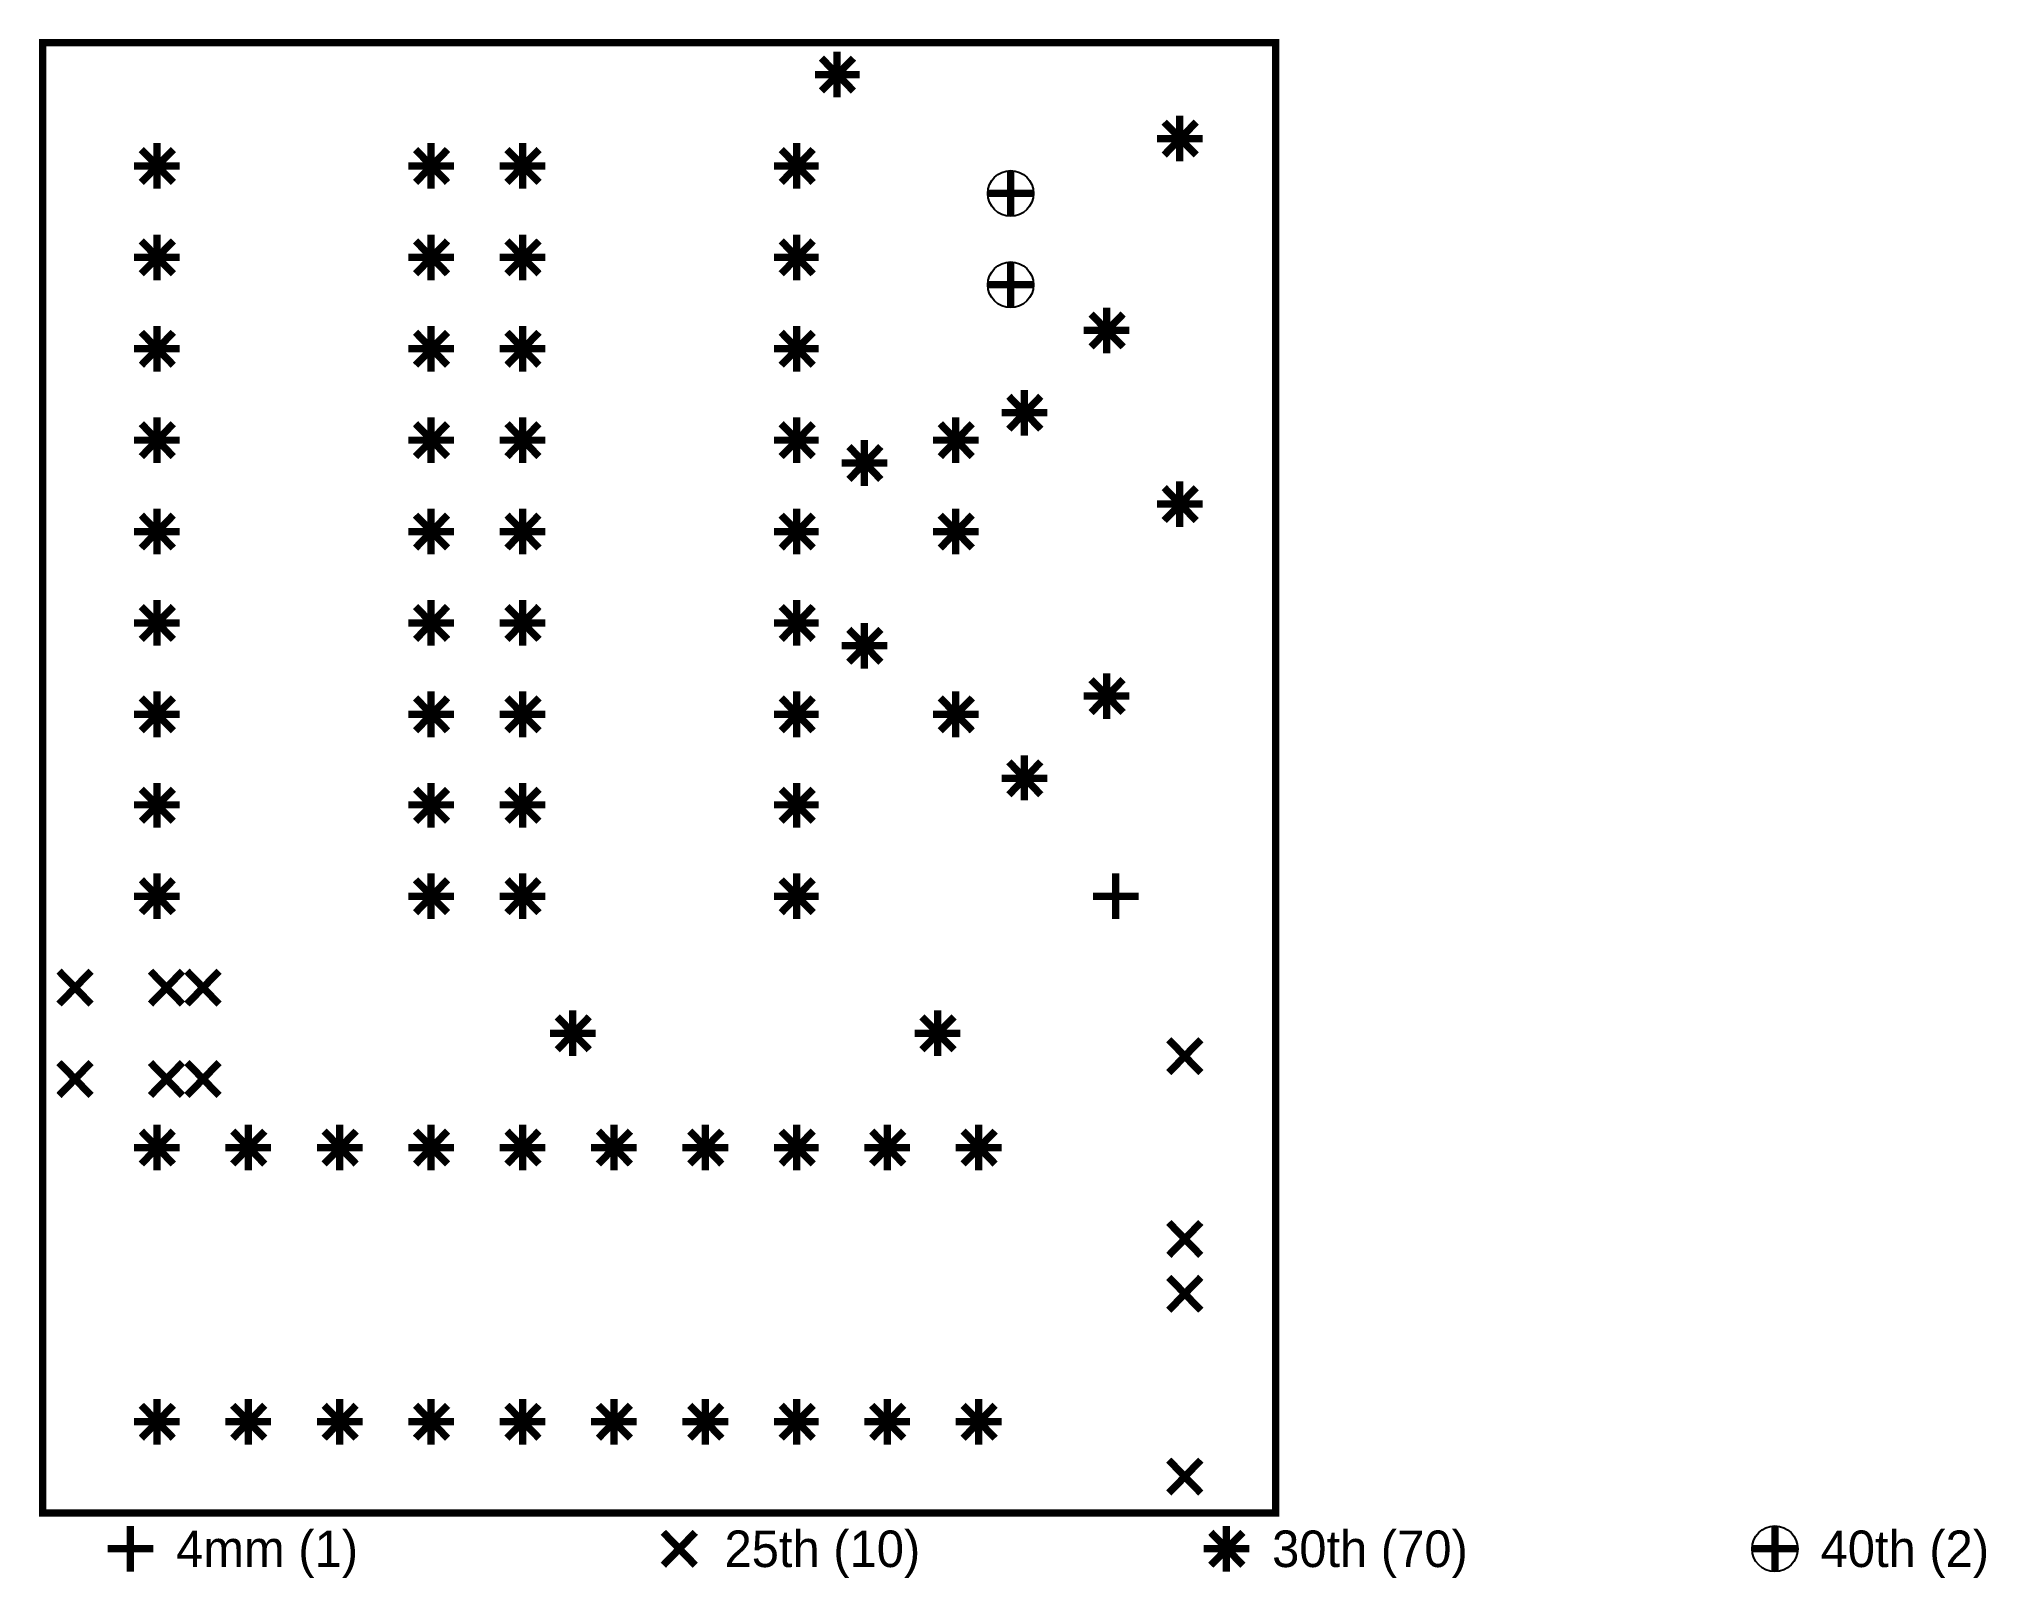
# Model space of a CAD drawing. Extents: x -0.85 to 1.28, y -0.85 to 0.83.
import ezdxf

# ---------------------------------------------------------------- set-up
doc = ezdxf.new("R2010")
doc.units = 0
doc.layers.get('0').update_dxf_attribs({"linetype": 'CONTINUOUS'})

msp = doc.modelspace()

# ---------------------------------------------------------------- linework, layer by layer
at = {"const_width": 0.008}
for points in [[(-0.848, -0.782), (0.501, -0.782), (0.501, 0.827), (-0.848, 0.827), (-0.848, -0.782)], [(0.004, 0.81), (0.039, 0.774)], [(0.004, 0.774), (0.039, 0.81)], [(0.021, 0.817), (0.021, 0.767)], [(-0.003, 0.792), (0.046, 0.792)], [(0.396, 0.747), (0.396, 0.697)], [(0.371, 0.722), (0.421, 0.722)], [(0.379, 0.74), (0.414, 0.704)], [(0.379, 0.704), (0.414, 0.74)], [(-0.74, 0.71), (-0.705, 0.674)], [(-0.74, 0.674), (-0.705, 0.71)], [(-0.723, 0.717), (-0.723, 0.667)], [(-0.44, 0.71), (-0.405, 0.674)], [(-0.44, 0.674), (-0.405, 0.71)], [(-0.423, 0.717), (-0.423, 0.667)], [(-0.34, 0.71), (-0.305, 0.674)], [(-0.34, 0.674), (-0.305, 0.71)], [(-0.323, 0.717), (-0.323, 0.667)], [(-0.04, 0.71), (-0.005, 0.674)], [(-0.04, 0.674), (-0.005, 0.71)], [(-0.023, 0.717), (-0.023, 0.667)], [(-0.748, 0.692), (-0.698, 0.692)], [(-0.448, 0.692), (-0.398, 0.692)], [(-0.348, 0.692), (-0.298, 0.692)], [(-0.048, 0.692), (0.001, 0.692)], [(0.211, 0.687), (0.211, 0.637)], [(0.186, 0.662), (0.236, 0.662)], [(-0.723, 0.617), (-0.723, 0.567)], [(-0.423, 0.617), (-0.423, 0.567)], [(-0.323, 0.617), (-0.323, 0.567)], [(-0.023, 0.617), (-0.023, 0.567)], [(-0.74, 0.61), (-0.705, 0.574)], [(-0.74, 0.574), (-0.705, 0.61)], [(-0.44, 0.61), (-0.405, 0.574)], [(-0.44, 0.574), (-0.405, 0.61)], [(-0.34, 0.61), (-0.305, 0.574)], [(-0.34, 0.574), (-0.305, 0.61)], [(-0.04, 0.61), (-0.005, 0.574)], [(-0.04, 0.574), (-0.005, 0.61)], [(-0.748, 0.592), (-0.698, 0.592)], [(-0.448, 0.592), (-0.398, 0.592)], [(-0.348, 0.592), (-0.298, 0.592)], [(-0.048, 0.592), (0.001, 0.592)], [(0.211, 0.587), (0.211, 0.537)], [(0.186, 0.562), (0.236, 0.562)], [(0.299, 0.53), (0.334, 0.494)], [(0.299, 0.494), (0.334, 0.53)], [(0.316, 0.537), (0.316, 0.487)], [(-0.74, 0.51), (-0.705, 0.474)], [(-0.74, 0.474), (-0.705, 0.51)], [(-0.723, 0.517), (-0.723, 0.467)], [(-0.44, 0.51), (-0.405, 0.474)], [(-0.44, 0.474), (-0.405, 0.51)], [(-0.423, 0.517), (-0.423, 0.467)], [(-0.34, 0.51), (-0.305, 0.474)], [(-0.34, 0.474), (-0.305, 0.51)], [(-0.323, 0.517), (-0.323, 0.467)], [(-0.04, 0.51), (-0.005, 0.474)], [(-0.04, 0.474), (-0.005, 0.51)], [(-0.023, 0.517), (-0.023, 0.467)], [(0.291, 0.512), (0.341, 0.512)], [(-0.748, 0.492), (-0.698, 0.492)], [(-0.448, 0.492), (-0.398, 0.492)], [(-0.348, 0.492), (-0.298, 0.492)], [(-0.048, 0.492), (0.001, 0.492)], [(0.226, 0.447), (0.226, 0.397)], [(0.209, 0.44), (0.244, 0.404)], [(0.209, 0.404), (0.244, 0.44)], [(-0.74, 0.41), (-0.705, 0.374)], [(-0.74, 0.374), (-0.705, 0.41)], [(-0.723, 0.417), (-0.723, 0.367)], [(-0.44, 0.41), (-0.405, 0.374)], [(-0.44, 0.374), (-0.405, 0.41)], [(-0.423, 0.417), (-0.423, 0.367)], [(-0.34, 0.41), (-0.305, 0.374)], [(-0.34, 0.374), (-0.305, 0.41)], [(-0.323, 0.417), (-0.323, 0.367)], [(-0.04, 0.41), (-0.005, 0.374)], [(-0.04, 0.374), (-0.005, 0.41)], [(-0.023, 0.417), (-0.023, 0.367)], [(0.134, 0.41), (0.169, 0.374)], [(0.134, 0.374), (0.169, 0.41)], [(0.151, 0.417), (0.151, 0.367)], [(0.201, 0.422), (0.251, 0.422)], [(-0.748, 0.392), (-0.698, 0.392)], [(-0.448, 0.392), (-0.398, 0.392)], [(-0.348, 0.392), (-0.298, 0.392)], [(-0.048, 0.392), (0.001, 0.392)], [(0.034, 0.385), (0.069, 0.349)], [(0.034, 0.349), (0.069, 0.385)], [(0.051, 0.392), (0.051, 0.342)], [(0.126, 0.392), (0.176, 0.392)], [(0.026, 0.367), (0.076, 0.367)], [(0.379, 0.34), (0.414, 0.304)], [(0.379, 0.304), (0.414, 0.34)], [(0.396, 0.347), (0.396, 0.297)], [(-0.723, 0.317), (-0.723, 0.267)], [(-0.423, 0.317), (-0.423, 0.267)], [(-0.323, 0.317), (-0.323, 0.267)], [(-0.023, 0.317), (-0.023, 0.267)], [(0.151, 0.317), (0.151, 0.267)], [(0.371, 0.322), (0.421, 0.322)], [(-0.74, 0.31), (-0.705, 0.274)], [(-0.74, 0.274), (-0.705, 0.31)], [(-0.44, 0.31), (-0.405, 0.274)], [(-0.44, 0.274), (-0.405, 0.31)], [(-0.34, 0.31), (-0.305, 0.274)], [(-0.34, 0.274), (-0.305, 0.31)], [(-0.04, 0.31), (-0.005, 0.274)], [(-0.04, 0.274), (-0.005, 0.31)], [(0.134, 0.31), (0.169, 0.274)], [(0.134, 0.274), (0.169, 0.31)], [(-0.748, 0.292), (-0.698, 0.292)], [(-0.448, 0.292), (-0.398, 0.292)], [(-0.348, 0.292), (-0.298, 0.292)], [(-0.048, 0.292), (0.001, 0.292)], [(0.126, 0.292), (0.176, 0.292)], [(-0.74, 0.21), (-0.705, 0.174)], [(-0.74, 0.174), (-0.705, 0.21)], [(-0.723, 0.217), (-0.723, 0.167)], [(-0.44, 0.21), (-0.405, 0.174)], [(-0.44, 0.174), (-0.405, 0.21)], [(-0.423, 0.217), (-0.423, 0.167)], [(-0.34, 0.21), (-0.305, 0.174)], [(-0.34, 0.174), (-0.305, 0.21)], [(-0.323, 0.217), (-0.323, 0.167)], [(-0.04, 0.21), (-0.005, 0.174)], [(-0.04, 0.174), (-0.005, 0.21)], [(-0.023, 0.217), (-0.023, 0.167)], [(-0.748, 0.192), (-0.698, 0.192)], [(-0.448, 0.192), (-0.398, 0.192)], [(-0.348, 0.192), (-0.298, 0.192)], [(-0.048, 0.192), (0.001, 0.192)], [(0.051, 0.192), (0.051, 0.142)], [(0.026, 0.167), (0.076, 0.167)], [(0.034, 0.185), (0.069, 0.149)], [(0.034, 0.149), (0.069, 0.185)], [(0.299, 0.13), (0.334, 0.094)], [(0.299, 0.094), (0.334, 0.13)], [(0.316, 0.137), (0.316, 0.087)], [(-0.74, 0.11), (-0.705, 0.074)], [(-0.74, 0.074), (-0.705, 0.11)], [(-0.723, 0.117), (-0.723, 0.067)], [(-0.44, 0.11), (-0.405, 0.074)], [(-0.44, 0.074), (-0.405, 0.11)], [(-0.423, 0.117), (-0.423, 0.067)], [(-0.34, 0.11), (-0.305, 0.074)], [(-0.34, 0.074), (-0.305, 0.11)], [(-0.323, 0.117), (-0.323, 0.067)], [(-0.04, 0.11), (-0.005, 0.074)], [(-0.04, 0.074), (-0.005, 0.11)], [(-0.023, 0.117), (-0.023, 0.067)], [(0.134, 0.11), (0.169, 0.074)], [(0.134, 0.074), (0.169, 0.11)], [(0.151, 0.117), (0.151, 0.067)], [(0.291, 0.112), (0.341, 0.112)], [(-0.748, 0.092), (-0.698, 0.092)], [(-0.448, 0.092), (-0.398, 0.092)], [(-0.348, 0.092), (-0.298, 0.092)], [(-0.048, 0.092), (0.001, 0.092)], [(0.126, 0.092), (0.176, 0.092)], [(0.209, 0.04), (0.244, 0.004)], [(0.209, 0.004), (0.244, 0.04)], [(0.226, 0.047), (0.226, -0.002)], [(0.201, 0.022), (0.251, 0.022)], [(-0.74, 0.01), (-0.705, -0.025)], [(-0.74, -0.025), (-0.705, 0.01)], [(-0.723, 0.017), (-0.723, -0.032)], [(-0.44, 0.01), (-0.405, -0.025)], [(-0.44, -0.025), (-0.405, 0.01)], [(-0.423, 0.017), (-0.423, -0.032)], [(-0.34, 0.01), (-0.305, -0.025)], [(-0.34, -0.025), (-0.305, 0.01)], [(-0.323, 0.017), (-0.323, -0.032)], [(-0.04, 0.01), (-0.005, -0.025)], [(-0.04, -0.025), (-0.005, 0.01)], [(-0.023, 0.017), (-0.023, -0.032)], [(-0.748, -0.007), (-0.698, -0.007)], [(-0.448, -0.007), (-0.398, -0.007)], [(-0.348, -0.007), (-0.298, -0.007)], [(-0.048, -0.007), (0.001, -0.007)], [(-0.74, -0.089), (-0.705, -0.125)], [(-0.74, -0.125), (-0.705, -0.089)], [(-0.723, -0.082), (-0.723, -0.132)], [(-0.44, -0.089), (-0.405, -0.125)], [(-0.44, -0.125), (-0.405, -0.089)], [(-0.423, -0.082), (-0.423, -0.132)], [(-0.34, -0.089), (-0.305, -0.125)], [(-0.34, -0.125), (-0.305, -0.089)], [(-0.323, -0.082), (-0.323, -0.132)], [(-0.04, -0.089), (-0.005, -0.125)], [(-0.04, -0.125), (-0.005, -0.089)], [(-0.023, -0.082), (-0.023, -0.132)], [(0.326, -0.082), (0.326, -0.132)], [(-0.748, -0.107), (-0.698, -0.107)], [(-0.448, -0.107), (-0.398, -0.107)], [(-0.348, -0.107), (-0.298, -0.107)], [(-0.048, -0.107), (0.001, -0.107)], [(0.301, -0.107), (0.351, -0.107)], [(-0.83, -0.189), (-0.795, -0.225)], [(-0.83, -0.225), (-0.795, -0.189)], [(-0.73, -0.189), (-0.695, -0.225)], [(-0.73, -0.225), (-0.695, -0.189)], [(-0.69, -0.189), (-0.655, -0.225)], [(-0.69, -0.225), (-0.655, -0.189)], [(-0.268, -0.232), (-0.268, -0.282)], [(0.131, -0.232), (0.131, -0.282)], [(-0.293, -0.257), (-0.243, -0.257)], [(-0.285, -0.239), (-0.25, -0.275)], [(-0.285, -0.275), (-0.25, -0.239)], [(0.106, -0.257), (0.156, -0.257)], [(0.114, -0.239), (0.149, -0.275)], [(0.114, -0.275), (0.149, -0.239)], [(0.384, -0.264), (0.419, -0.3)], [(0.384, -0.3), (0.419, -0.264)], [(-0.83, -0.289), (-0.795, -0.325)], [(-0.83, -0.325), (-0.795, -0.289)], [(-0.73, -0.289), (-0.695, -0.325)], [(-0.73, -0.325), (-0.695, -0.289)], [(-0.69, -0.289), (-0.655, -0.325)], [(-0.69, -0.325), (-0.655, -0.289)], [(-0.74, -0.364), (-0.705, -0.4)], [(-0.74, -0.4), (-0.705, -0.364)], [(-0.723, -0.357), (-0.723, -0.407)], [(-0.64, -0.364), (-0.605, -0.4)], [(-0.64, -0.4), (-0.605, -0.364)], [(-0.623, -0.357), (-0.623, -0.407)], [(-0.54, -0.364), (-0.505, -0.4)], [(-0.54, -0.4), (-0.505, -0.364)], [(-0.523, -0.357), (-0.523, -0.407)], [(-0.44, -0.364), (-0.405, -0.4)], [(-0.44, -0.4), (-0.405, -0.364)], [(-0.423, -0.357), (-0.423, -0.407)], [(-0.34, -0.364), (-0.305, -0.4)], [(-0.34, -0.4), (-0.305, -0.364)], [(-0.323, -0.357), (-0.323, -0.407)], [(-0.24, -0.364), (-0.205, -0.4)], [(-0.24, -0.4), (-0.205, -0.364)], [(-0.223, -0.357), (-0.223, -0.407)], [(-0.14, -0.364), (-0.105, -0.4)], [(-0.14, -0.4), (-0.105, -0.364)], [(-0.123, -0.357), (-0.123, -0.407)], [(-0.04, -0.364), (-0.005, -0.4)], [(-0.04, -0.4), (-0.005, -0.364)], [(-0.023, -0.357), (-0.023, -0.407)], [(0.059, -0.364), (0.094, -0.4)], [(0.059, -0.4), (0.094, -0.364)], [(0.076, -0.357), (0.076, -0.407)], [(0.159, -0.364), (0.194, -0.4)], [(0.159, -0.4), (0.194, -0.364)], [(0.176, -0.357), (0.176, -0.407)], [(-0.748, -0.382), (-0.698, -0.382)], [(-0.648, -0.382), (-0.598, -0.382)], [(-0.548, -0.382), (-0.498, -0.382)], [(-0.448, -0.382), (-0.398, -0.382)], [(-0.348, -0.382), (-0.298, -0.382)], [(-0.248, -0.382), (-0.198, -0.382)], [(-0.148, -0.382), (-0.098, -0.382)], [(-0.048, -0.382), (0.001, -0.382)], [(0.051, -0.382), (0.101, -0.382)], [(0.151, -0.382), (0.201, -0.382)], [(0.384, -0.464), (0.419, -0.5)], [(0.384, -0.5), (0.419, -0.464)], [(0.384, -0.524), (0.419, -0.56)], [(0.384, -0.56), (0.419, -0.524)], [(-0.74, -0.664), (-0.705, -0.7)], [(-0.74, -0.7), (-0.705, -0.664)], [(-0.723, -0.657), (-0.723, -0.707)], [(-0.64, -0.664), (-0.605, -0.7)], [(-0.64, -0.7), (-0.605, -0.664)], [(-0.623, -0.657), (-0.623, -0.707)], [(-0.54, -0.664), (-0.505, -0.7)], [(-0.54, -0.7), (-0.505, -0.664)], [(-0.523, -0.657), (-0.523, -0.707)], [(-0.44, -0.664), (-0.405, -0.7)], [(-0.44, -0.7), (-0.405, -0.664)], [(-0.423, -0.657), (-0.423, -0.707)], [(-0.34, -0.664), (-0.305, -0.7)], [(-0.34, -0.7), (-0.305, -0.664)], [(-0.323, -0.657), (-0.323, -0.707)], [(-0.24, -0.664), (-0.205, -0.7)], [(-0.24, -0.7), (-0.205, -0.664)], [(-0.223, -0.657), (-0.223, -0.707)], [(-0.14, -0.664), (-0.105, -0.7)], [(-0.14, -0.7), (-0.105, -0.664)], [(-0.123, -0.657), (-0.123, -0.707)], [(-0.04, -0.664), (-0.005, -0.7)], [(-0.04, -0.7), (-0.005, -0.664)], [(-0.023, -0.657), (-0.023, -0.707)], [(0.059, -0.664), (0.094, -0.7)], [(0.059, -0.7), (0.094, -0.664)], [(0.076, -0.657), (0.076, -0.707)], [(0.159, -0.664), (0.194, -0.7)], [(0.159, -0.7), (0.194, -0.664)], [(0.176, -0.657), (0.176, -0.707)], [(-0.748, -0.682), (-0.698, -0.682)], [(-0.648, -0.682), (-0.598, -0.682)], [(-0.548, -0.682), (-0.498, -0.682)], [(-0.448, -0.682), (-0.398, -0.682)], [(-0.348, -0.682), (-0.298, -0.682)], [(-0.248, -0.682), (-0.198, -0.682)], [(-0.148, -0.682), (-0.098, -0.682)], [(-0.048, -0.682), (0.001, -0.682)], [(0.051, -0.682), (0.101, -0.682)], [(0.151, -0.682), (0.201, -0.682)], [(0.384, -0.724), (0.419, -0.76)], [(0.384, -0.76), (0.419, -0.724)], [(-0.752, -0.796), (-0.752, -0.846)], [(-0.169, -0.803), (-0.134, -0.839)], [(-0.169, -0.839), (-0.134, -0.803)], [(0.43, -0.803), (0.465, -0.839)], [(0.43, -0.839), (0.465, -0.803)], [(0.447, -0.796), (0.447, -0.846)], [(1.047, -0.796), (1.047, -0.846)], [(-0.777, -0.821), (-0.727, -0.821)], [(0.422, -0.821), (0.472, -0.821)], [(1.022, -0.821), (1.072, -0.821)]]:
    msp.add_lwpolyline(points, dxfattribs=at)
at = {"layer": '12632256'}
for centre in [(0.211, 0.662), (0.211, 0.562), (1.047, -0.821)]:
    msp.add_circle(centre, 0.025, dxfattribs=at)

# ---------------------------------------------------------------- texts
for s, p in [('4mm (1)', (-0.702, -0.841)), ('25th (10)', (-0.102, -0.841)), ('30th (70)', (0.497, -0.841)), ('40th (2)', (1.097, -0.841))]:
    msp.add_text(s, height=0.04).set_placement(p)

doc.saveas('drawing.dxf')
